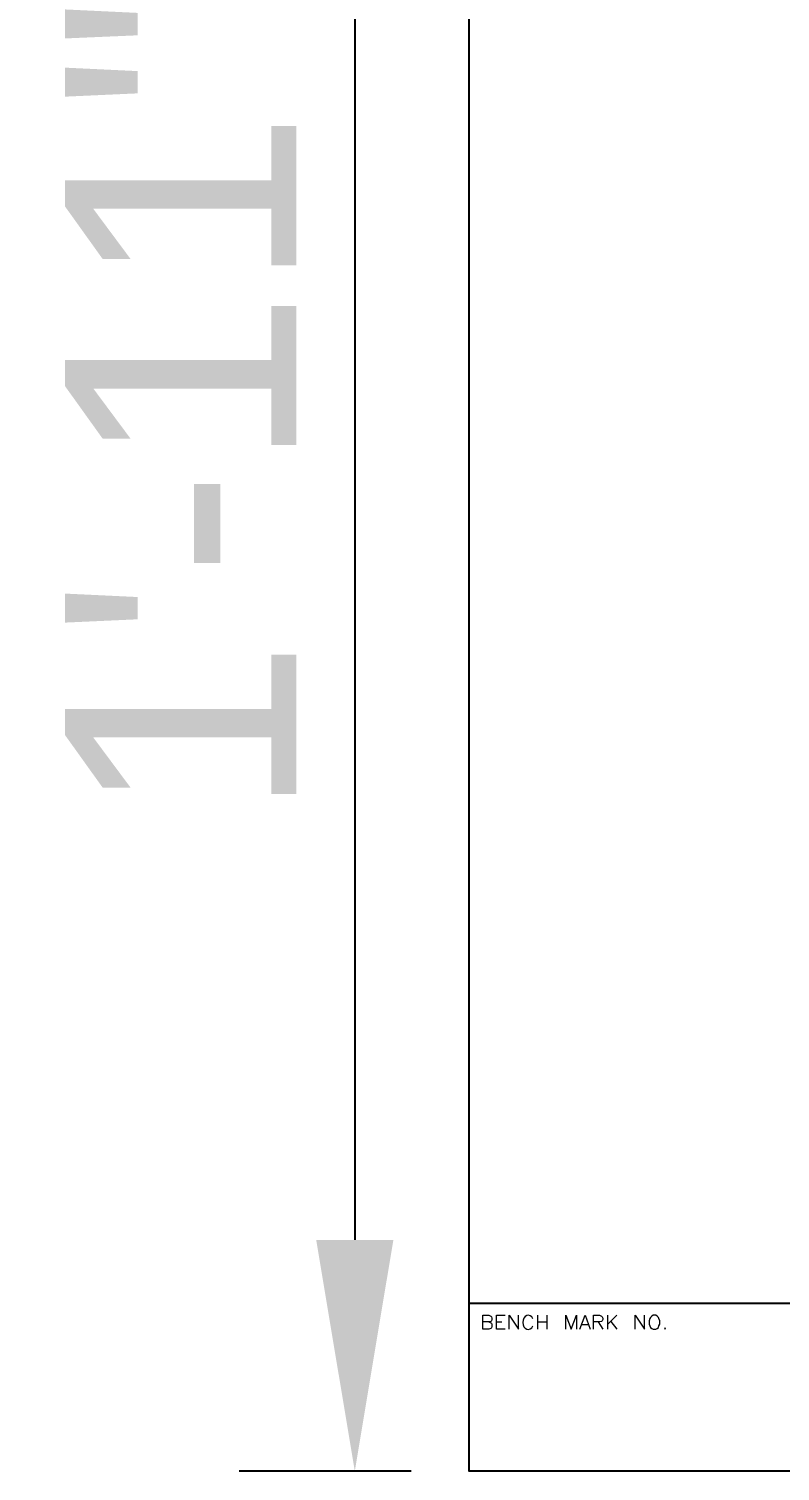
# Model space of a CAD drawing. Header units: millimetres. Extents: x -419 to 20046, y -14642 to 2638.
# Drawn here: x 3678.19 to 3686.3, y 911.91 to 927.5 of the extents above; entities that cross this region are included whole.
import ezdxf

# ---------------------------------------------------------------- set-up
doc = ezdxf.new("R2010")
doc.units = ezdxf.units.MM
doc.layers.add('PDF10_24x36$-$Yucca$Valley$TB$CUP$----TB03', color=7, linetype='Continuous')
doc.styles.get("Standard").update_dxf_attribs({"font": 'arial.ttf'})
doc.dimstyles.new('cad-block.com', dxfattribs={"dimtxt": 2.5, "dimasz": 2.5, "dimexe": 1.25, "dimexo": 0.625, "dimtad": 1, "dimlunit": 4, "dimtxsty": 'Standard', "dimcen": 2.5, "dimadec": 0, "dimazin": 0, "dimtfac": 1, "dimtmove": 0, "dimatfit": 3, "dimfxl": 1, "dimarcsym": 0})

# ---------------------------------------------------------------- blocks, each defined once
blk = doc.blocks.new('*D24')
at = {"color": 0, "lineweight": -2, "transparency": 16777216}
for p, q in [((3682.318, 934.912), (3680.458, 934.912)), ((3681.708, 932.412), (3681.708, 914.411)), ((3682.318, 911.911), (3680.458, 911.911))]:
    blk.add_line(p, q, dxfattribs=at)
at = {"color": 0, "transparency": 16777216}
for points in [[(3681.291, 932.412), (3682.125, 932.412), (3681.708, 934.912)], [(3681.291, 914.411), (3682.125, 914.411), (3681.708, 911.911)]]:
    blk.add_solid(points, dxfattribs=at)
at = {"layer": 'Defpoints', "color": 0, "transparency": 16777216}
for p in [(3682.943, 934.912), (3681.708, 911.911), (3682.943, 911.911)]:
    blk.add_point(p, dxfattribs=at)
at = {"color": 0, "transparency": 16777216, "insert": (3679.828, 923.411), "char_height": 2.5, "attachment_point": 5, "rotation": 90}
blk.add_mtext('1\'-11"', dxfattribs=at)

msp = doc.modelspace()

# ---------------------------------------------------------------- linework, layer by layer
at = {"color": 1}
msp.add_line((3682.943, 913.727), (3717.427, 913.727), dxfattribs=at)
msp.add_lwpolyline([(3682.943, 934.912), (3717.427, 934.912), (3717.427, 911.911), (3682.943, 911.911)], close=True, dxfattribs=at)
at = {"layer": 'PDF10_24x36$-$Yucca$Valley$TB$CUP$----TB03', "lineweight": 20}
for points in [[(3683.155, 913.523), (3683.176, 913.515), (3683.183, 913.509), (3683.19, 913.495), (3683.19, 913.473), (3683.183, 913.459), (3683.176, 913.451), (3683.155, 913.445), (3683.09, 913.445), (3683.09, 913.595), (3683.155, 913.595), (3683.176, 913.587), (3683.183, 913.58), (3683.19, 913.565), (3683.19, 913.551), (3683.183, 913.537), (3683.176, 913.53), (3683.155, 913.523), (3683.09, 913.523)], [(3683.332, 913.445), (3683.24, 913.445), (3683.24, 913.595), (3683.332, 913.595)], [(3683.376, 913.445), (3683.376, 913.595), (3683.476, 913.445), (3683.476, 913.595)], [(3683.682, 913.595), (3683.682, 913.445)], [(3683.782, 913.595), (3683.782, 913.445)], [(3683.989, 913.445), (3683.989, 913.595), (3684.046, 913.445), (3684.103, 913.595), (3684.103, 913.445)], [(3684.138, 913.445), (3684.196, 913.595), (3684.252, 913.445)], [(3684.288, 913.445), (3684.288, 913.595), (3684.352, 913.595), (3684.374, 913.587), (3684.381, 913.58), (3684.388, 913.565), (3684.388, 913.551), (3684.381, 913.537), (3684.374, 913.53), (3684.352, 913.523), (3684.288, 913.523)], [(3684.438, 913.595), (3684.438, 913.445)], [(3684.538, 913.595), (3684.438, 913.495)], [(3684.738, 913.445), (3684.738, 913.595), (3684.838, 913.445), (3684.838, 913.595)], [(3683.24, 913.523), (3683.297, 913.523)], [(3683.682, 913.523), (3683.782, 913.523)], [(3684.16, 913.495), (3684.232, 913.495)], [(3684.338, 913.523), (3684.388, 913.445)], [(3684.474, 913.53), (3684.538, 913.445)]]:
    msp.add_lwpolyline(points, dxfattribs=at)
for points in [[(3684.93, 913.595), (3684.916, 913.587), (3684.902, 913.573), (3684.895, 913.559), (3684.888, 913.537), (3684.888, 913.501), (3684.895, 913.48), (3684.902, 913.465), (3684.916, 913.451), (3684.93, 913.445), (3684.959, 913.445), (3684.973, 913.451), (3684.988, 913.465), (3684.994, 913.48), (3685.002, 913.501), (3685.002, 913.537), (3684.994, 913.559), (3684.988, 913.573), (3684.973, 913.587), (3684.959, 913.595)], [(3685.058, 913.459), (3685.052, 913.451), (3685.058, 913.445), (3685.066, 913.451)]]:
    msp.add_lwpolyline(points, close=True, dxfattribs=at)
msp.add_ellipse((3683.582, 913.519), major_axis=(0.0004, 0.0774), ratio=0.757245, start_param=5.249386, end_param=10.470667, dxfattribs=at)

# ---------------------------------------------------------------- dimensions: what is measured, and where the dimension line sits
at = {"color": 1}
dim = msp.add_linear_dim(base=(3681.708, 911.911), p1=(3682.943, 934.912), p2=(3682.943, 911.911), angle=90, dimstyle='cad-block.com', dxfattribs=at)
dim.commit()
dim.dimension.update_dxf_attribs({"geometry": '*D24', "text_midpoint": (3679.828, 923.411)})

doc.saveas('drawing.dxf')
